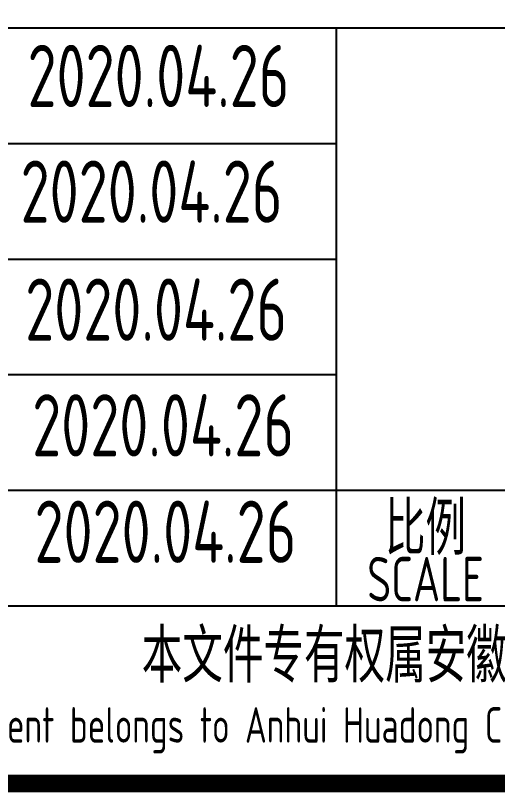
# Model space of a CAD drawing. Extents: x 6250600 to 6678662, y -692028 to -290561.
# Drawn here: x 6305043 to 6307751, y -465433 to -461063 of the extents above; entities that cross this region are included whole.
import ezdxf
from ezdxf.enums import TextEntityAlignment as Align

# ---------------------------------------------------------------- set-up
doc = ezdxf.new("R2010")
doc.units = 0
doc.header["$LTSCALE"] = 1000
doc.header["$MEASUREMENT"] = 0
doc.linetypes.add('2', pattern=[18.5, 12, -3, 0.5, -3])
doc.layers.get('0').update_dxf_attribs({"linetype": 'CONTINUOUS'})
doc.layers.add('PUB_TITLE', color=4, linetype='CONTINUOUS')
doc.styles.add('AHD', font='sceie.shx', dxfattribs={"width": 0.7, "bigfont": 'sceic.shx'})
doc.styles.add('sceie', font='sceie.shx', dxfattribs={"width": 0.7, "bigfont": 'sceic.shx'})

# ---------------------------------------------------------------- blocks, each defined once
blk = doc.blocks.new('qm')
at = {"style": 'sceie', "width": 0.8}
for p in [(-941169.6, -984626.3), (-941208.7, -985276.9), (-941182.6, -985940.5), (-941143.6, -986591.1), (-941130.5, -987189.7)]:
    blk.add_attdef('2020.04.26', text='', height=350, dxfattribs=at).set_placement(p, align=Align.MIDDLE)

msp = doc.modelspace()

# ---------------------------------------------------------------- linework, layer by layer
for p, q in [((6301346.9, -461132.7), (6319346.9, -461132.7)), ((6306846.9, -464382.7), (6306846.9, -461132.7)), ((6301346.9, -461782.7), (6306846.9, -461782.7)), ((6301346.9, -462432.7), (6306846.9, -462432.7)), ((6301346.9, -463082.7), (6306846.9, -463082.7)), ((6301346.9, -463732.7), (6319346.9, -463732.7)), ((6301346.9, -464382.7), (6319346.9, -464382.7)), ((6301346.9, -465382.7), (6319346.9, -465382.7))]:
    msp.add_line(p, q)
at = {"layer": 'PUB_TITLE', "color": 4, "const_width": 100}
msp.add_lwpolyline([(6263446.9, -465382.7), (6319346.9, -465382.7), (6319346.9, -425382.7), (6263446.9, -425382.7)], close=True, dxfattribs=at)

# ---------------------------------------------------------------- block references
at = {"color": 4, "linetype": '2'}
ref = msp.add_blockref('qm', (7247015.8, 523223.9), dxfattribs=at)
ref.add_attrib('2020.04.26', '2020.04.26', dxfattribs={"height": 350, "style": 'sceie', "width": 0.8}).set_placement((6305885.3, -463965.8), align=Align.MIDDLE)
ref.add_attrib('2020.04.26', '2020.04.26', dxfattribs={"height": 350, "style": 'sceie', "width": 0.8}).set_placement((6305872.3, -463367.3), align=Align.MIDDLE)
ref.add_attrib('2020.04.26', '2020.04.26', dxfattribs={"height": 350, "style": 'sceie', "width": 0.8}).set_placement((6305833.2, -462716.7), align=Align.MIDDLE)
ref.add_attrib('2020.04.26', '2020.04.26', dxfattribs={"height": 350, "style": 'sceie', "width": 0.8}).set_placement((6305807.2, -462053), align=Align.MIDDLE)
ref.add_attrib('2020.04.26', '2020.04.26', dxfattribs={"height": 350, "style": 'sceie', "width": 0.8}).set_placement((6305846.2, -461402.4), align=Align.MIDDLE)

# ---------------------------------------------------------------- texts
at = {"style": 'AHD', "width": 0.8}
for s, height, p in [('比例', 300, (6307346.9, -463932.7)), ('比例', 300, (6307346.9, -463932.7)), ('SCALE', 250, (6307346.9, -464232.7)), ('SCALE', 250, (6307346.9, -464232.7)), ('本文件专有权属安徽华东化工医药工程有限责任公司所有,未经许可不得复制或转让给第三方', 300, (6310346.9, -464682.7)), ('本文件专有权属安徽华东化工医药工程有限责任公司所有,未经许可不得复制或转让给第三方', 300, (6310346.9, -464682.7)), ('The proprietary right of this document belongs to Anhui Huadong Chemical And Medical Engineering  Co.,Ltd.  and any replication or transfer to the 3rd. side is forbidden without its permission. ', 200, (6310346.9, -465082.7)), ('The proprietary right of this document belongs to Anhui Huadong Chemical And Medical Engineering  Co.,Ltd.  and any replication or transfer to the 3rd. side is forbidden without its permission. ', 200, (6310346.9, -465082.7))]:
    msp.add_text(s, height=height, dxfattribs=at).set_placement(p, align=Align.MIDDLE)

doc.saveas('drawing.dxf')
